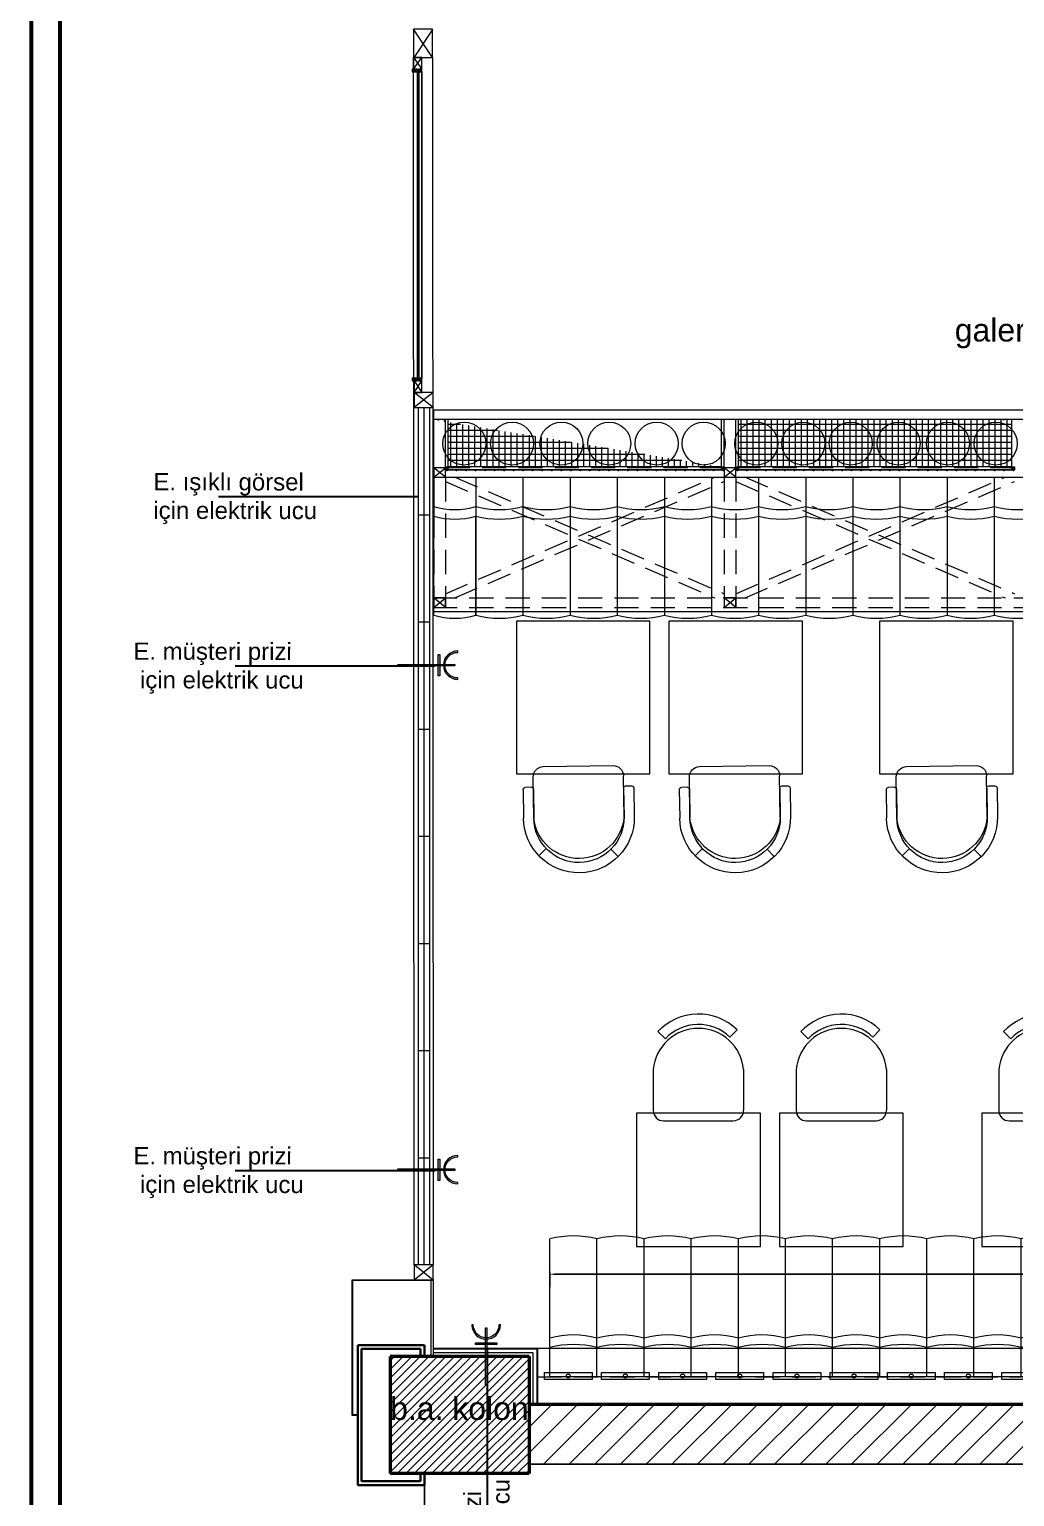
# Model space of a CAD drawing. Header units: millimetres. Extents: x 54215 to 67697, y 23496 to 56611.
# Drawn here: x 60161 to 60678, y 46815 to 47584 of the extents above; entities that cross this region are included whole.
import ezdxf

# ---------------------------------------------------------------- set-up
doc = ezdxf.new("R2010")
doc.units = ezdxf.units.MM
doc.linetypes.add('DASHED', pattern=[19.049999999999997, 12.7, -6.349999999999998])
for name, color, linetype, lineweight in [('- 0.09', 9, 'Continuous', 9), ('- 0.35', 3, 'Continuous', 35), ('- 0.50', 30, 'Continuous', 50), ('1-kutu profil', 5, 'Continuous', 0), ('no3_ahsap gorunus on ince', 32, 'Continuous', 13), ('no3_cam gorunus on', 142, 'Continuous', 15), ('no3_duvar kaplama', 8, 'Continuous', 0), ('no3_elektrik işaretleri', 10, 'Continuous', 0), ('no3_kutu profil gorunus', 8, 'Continuous', 0), ('no3_kutuprofil kesit', 74, 'Continuous', 18), ('no3_tefriş arka ince', 65, 'Continuous', 13), ('no3_tefriş izdüşüm', 87, 'Continuous', 15), ('t_elektrik', 1, 'Continuous', 30), ('t_yazı', 154, 'Continuous', 25)]:
    doc.layers.add(name, color=color, linetype=linetype, lineweight=lineweight)
doc.layers.add('0 rölöve', color=7, linetype='Continuous', true_color=0xf1380e)
for name, color, linetype, lineweight, true_color in [('no3_ahsap kesit on', 7, 'Continuous', 20, 0xfca103), ('no3_alçıpan kesit', 7, 'Continuous', 20, 0xf5003d), ('no3_doğrama kesit', 7, 'Continuous', 18, 0x35355a), ('no3_sandalye masa', 7, 'Continuous', 15, 0x9e0025), ('no3_tefriş ön ince', 7, 'Continuous', 18, 0x8c1aff)]:
    doc.layers.add(name, color=color, linetype=linetype, lineweight=lineweight, true_color=true_color)
doc.styles.get("Standard").update_dxf_attribs({"font": 'arial.ttf'})
doc.dimstyles.new('ISO-25', dxfattribs={"dimtxt": 2.5, "dimasz": 2.5, "dimexe": 1.25, "dimexo": 0.625, "dimtad": 1, "dimtxsty": 'Standard', "dimcen": 2.5, "dimadec": 0, "dimazin": 0, "dimtfac": 1, "dimtmove": 0, "dimatfit": 3, "dimfxl": 1, "dimarcsym": 0})

# ---------------------------------------------------------------- blocks, each defined once
blk = doc.blocks.new('madalyon kolçaklı')
at = {"layer": 'no3_sandalye masa'}
for p, q in [((4863.147661592801, 1691.911436636101, 1.01617783e-08), (4859.286053563566, 1695.664044564981, 1.01617783e-08)), ((4897.035227537055, 1692.796708558625, 1.01617783e-08), (4900.787835465933, 1696.658316587859, 1.01617783e-08)), ((4851.446374099143, 1660.729588599074, 1.01617783e-08), (4851.44682958563, 1675.806511669628, 1.01617783e-08)), ((4856.831444034483, 1675.775450875446, 1.01617783e-08), (4856.830793338531, 1654.236989346991, 1.01617783e-08)), ((4856.830989481537, 1660.729425924977, 1.01617783e-08), (4856.831444967941, 1675.806348995448, 1.01617783e-08)), ((4904.197536841923, 1676.02376821663, 1.01617783e-08), (4904.196886146722, 1654.485306687609, 1.01617783e-08)), ((4904.215604843923, 1660.727994394985, 1.01617783e-08), (4904.216060331581, 1675.804917464075, 1.01617783e-08)), ((4909.600220225566, 1660.727831721454, 1.01617783e-08), (4909.600675713307, 1675.804754790628, 1.01617783e-08)), ((4855.777456315483, 1659.65253467628, 1.01617783e-08), (4852.543982364013, 1659.652632362569, 1.01617783e-08)), ((4905.26907293904, 1659.65103949213, 1.01617783e-08), (4908.502546891057, 1659.650941805067, 1.01617783e-08)), ((4862.215246980232, 1648.883109409857, 1.01617783e-08), (4898.812101479025, 1648.882003787103, 1.01617783e-08))]:
    blk.add_line(p, q, dxfattribs=at)
for centre, radius, start, end in [((4880.523752649781, 1675.805633229782, 1.01617783e-08), 29.07692307676503, 359.9982690281315, 179.9982690281314), ((4880.526554382396, 1673.598433568689, 1.01617783e-08), 23.79490825268655, 5.395363605496814, 174.7506173611135), ((4880.523752649781, 1675.805633229782, 1.01617783e-08), 23.69230769223376, 359.9982690281315, 179.9982690281314), ((4852.544014898835, 1660.729555439013, 1.01617783e-08), 1.076923076919996, 177.7940415077246, 269.9982690586908), ((4855.777488850851, 1660.729457751951, 1.01617783e-08), 1.076923076919795, 269.9982690586908, 357.5063626607205), ((4905.269105475782, 1660.727962566545, 1.01617783e-08), 1.076923076919795, 182.4901753923731, 269.9982690586908), ((4908.502579425835, 1660.727864881472, 1.01617783e-08), 1.076923076919996, 269.9982690586908, 2.202496544016884), ((4862.215409654134, 1654.267724791998, 1.01617783e-08), 5.38461538459849, 179.9982690281314, 269.9982690586908), ((4898.812264152931, 1654.266619169243, 1.01617783e-08), 5.38461538459849, 269.9982690586908, 359.9982690281315)]:
    blk.add_arc(centre, radius, start, end, dxfattribs=at)
blk = doc.blocks.new('asmakatplanblok')
at = {"layer": '- 0.09'}
h = blk.add_hatch(dxfattribs=at)
h.set_pattern_fill('ANSI31', color=256)
h.set_pattern_definition([(45, (61649.38900698367, 25204.2908444879), (-2.245064030267287, 2.245064030267287), [])])
h.paths.add_polyline_path([(62945.00048439354, 26874.28180194117), (62872.00048439355, 26874.28180194117), (62872.00048439355, 26812.78180194116), (62945.00048439354, 26812.78180194116)])
h.paths.add_polyline_path([(63630.50048439355, 26869.78180194116), (63557.00048439355, 26869.78180194116), (63557.00048439355, 26808.28180194116), (63630.50048439355, 26808.28180194116)])
h.paths.add_polyline_path([(64212.00048439354, 26868.78180194117), (64138.50048439352, 26868.78180194117), (64138.50048439352, 26807.28180194117), (64212.00048439354, 26807.28180194117)])
h.paths.add_polyline_path([(64209.00048439355, 26081.28180194117), (64136.00048439354, 26081.28180194117), (64136.00048439354, 26019.78180194116), (64209.00048439355, 26019.78180194116)])
h.paths.add_polyline_path([(63630.50048439355, 26082.28180194116), (63557.50048439355, 26082.28180194116), (63557.50048439355, 26020.78180194117), (63630.50048439355, 26020.78180194117)])
h.paths.add_polyline_path([(62945.00048439354, 26076.28180194117), (62872.00048439355, 26076.28180194117), (62872.00048439355, 26014.78180194117), (62945.00048439354, 26014.78180194117)])
h = blk.add_hatch(dxfattribs=at)
h.set_pattern_fill('ANSI31', color=256, scale=3)
h.set_pattern_definition([(45, (61649.38900698367, 25204.2908444879), (-6.735192090801863, 6.735192090801865), [])])
h.paths.add_polyline_path([(64394.00048439352, 26197.68444731316), (64394.00048439352, 26174.39249642639), (64406.23510970133, 26174.39249642639), (64406.23510970133, 26197.68444731316)])
h.paths.add_polyline_path([(64138.50048439352, 26868.78180194117), (63630.50048439355, 26869.78180194116), (63630.50048439355, 26835.78180194117), (64138.50048439352, 26835.78180194117)])
h.paths.add_polyline_path([(62945.00048439354, 26019.78180194116), (64136.00048439354, 26019.78180194116), (64136.00048439354, 26051.28180194117), (63630.50048439355, 26051.28180194117), (63630.50048439355, 26020.78180194117), (63557.50048439355, 26020.78180194117), (63557.50048439355, 26051.28180194117), (62945.00048439354, 26051.28180194117)])
h.paths.add_polyline_path([(63557.00048439357, 26868.78180194117), (62945.00048439354, 26868.78180194117), (62945.00048439354, 26834.78180194116), (63557.00048439355, 26834.78180194116)])
h.paths.add_polyline_path([(64209.00048439355, 26019.78180194116), (64433.01596414103, 26019.78180194116), (64433.01596414103, 26868.78180194117), (64212.00048439354, 26868.78180194117), (64212.00048439354, 26831.78180194116), (64347.50048439354, 26831.78180194116), (64347.50048439354, 26823.28180194117), (64394.00048439352, 26823.28180194117), (64394.00048439352, 26085.78180194117), (64372.06451589317, 26085.78180194117), (64372.06451589317, 26051.28180194117), (64209.00048439355, 26051.28180194117)])
at = {"layer": 'no3_duvar kaplama'}
h = blk.add_hatch(dxfattribs=at)
h.set_pattern_fill('NET', color=256)
h.set_pattern_definition([(9.199999999999998e-15, (-1.45519e-11, 0), (0, 3.174999999999998), []), (90, (-1.45519e-11, 0), (-3.174999999999998, 2e-16), [])])
edge = h.paths.add_edge_path(flags=17)
edge.add_line((63565.35333459888, 26567.82364310756), (63512.04525068808, 26567.82364310756))
edge.add_line((63512.04525068808, 26567.82364310756), (63512.04525068808, 26543.07889600084))
edge.add_line((63512.04525068808, 26543.07889600084), (63572.23685148214, 26543.07889600084))
edge.add_arc((63502.50048439352, 26537.00937334391), 70.00000000000753, 4.974218061164924, 26.11688853062726)
edge = h.paths.add_edge_path()
edge.add_line((63600.27381252236, 26567.5183986771), (63565.35333459888, 26567.82364310755))
edge.add_arc((63502.50048439352, 26537.00937334391), 70.00000000000765, 4.974218061164777, 26.11688853062708, ccw=False)
edge.add_line((63572.23685148214, 26543.07889600084), (63611.29919174477, 26542.77365157038))
edge.add_line((63611.29919174477, 26542.77365157038), (63600.27381252233, 26567.5183986771))
h.paths.add_polyline_path([(63503.04525068808, 26567.82364310756), (63359.65905911447, 26567.82364310756), (63359.65905911447, 26543.07889600084), (63503.04525068808, 26543.07889600084)], flags=17)
h.paths.add_polyline_path([(63350.65905911443, 26567.82364310756), (63207.27286754082, 26567.82364310756), (63207.27286754082, 26543.07889600084), (63350.65905911443, 26543.07889600084)], flags=17)
h.paths.add_polyline_path([(63198.27286754081, 26567.82364310756), (63054.88667596718, 26567.82364310756), (63054.88667596718, 26543.07889600084), (63198.27286754081, 26543.07889600084)], flags=17)
edge = h.paths.add_edge_path()
edge.add_line((63597.89802330107, 26567.82364310756), (62895.00048439355, 26567.82364310756))
edge.add_line((63045.88667596719, 26543.07889600084), (63045.88667596719, 26567.82364310756))
edge.add_line((63045.88667596719, 26543.07889600084), (62902.50048439357, 26543.07889600084))
edge.add_line((62902.50048439357, 26543.07889600084), (62902.50048439357, 26567.82364310756))
at = {"layer": '- 0.35'}
for p, q in [((62890.00048439354, 26082.28180194116), (62855.00048439352, 26082.28180194116)), ((62855.00048439352, 26082.28180194116), (62855.00048439352, 26008.78180194117)), ((62888.00048439354, 26080.28180194116), (62857.00048439355, 26080.28180194116)), ((62857.00048439355, 26080.28180194116), (62857.00048439355, 26010.78180194117)), ((62888.00048439354, 26080.28180194116), (62888.00048439354, 26076.28180194116)), ((62890.00048439354, 26082.28180194116), (62890.00048439354, 26076.28180194117)), ((62890.00048439354, 26008.78180194117), (62855.00048439352, 26008.78180194117)), ((62888.00048439354, 26010.78180194117), (62857.00048439355, 26010.78180194117))]:
    blk.add_line(p, q, dxfattribs=at)
at = {"layer": '- 0.35', "color": 2}
for p, q in [((62888.00048439354, 26010.78180194117), (62888.00048439354, 26014.78180194117)), ((62890.00048439354, 26008.78180194117), (62890.00048439354, 26014.78180194117))]:
    blk.add_line(p, q, dxfattribs=at)
at = {"layer": '- 0.50'}
for p, q in [((62872.00048439355, 26076.28180194117), (62872.00048439355, 26014.78180194117)), ((62945.00048439354, 26076.28180194117), (62872.00048439355, 26076.28180194117)), ((62945.00048439354, 26076.28180194117), (62945.00048439354, 26014.78180194117)), ((62945.00048439354, 26051.28180194117), (63557.50048439355, 26051.28180194117)), ((62945.00048439354, 26014.78180194117), (62872.00048439355, 26014.78180194117))]:
    blk.add_line(p, q, dxfattribs=at)
blk.add_line((62888.66659516918, 26589.63279673498), (62888.66659516918, 26750.28180194116))
at = {"layer": '0 rölöve'}
blk.add_line((62890.00048439354, 26008.78180194117), (62890.00048439354, 25887.94825072494), dxfattribs=at)
blk.add_lwpolyline([(64212.00048439354, 26868.78180194117), (64433.01596414103, 26868.78180194117), (64433.01596414103, 26019.78180194116), (62945.00048439354, 26019.78180194116)], dxfattribs=at)
at = {"layer": 'no3_ahsap gorunus on ince'}
for p, q in [((62949.40048439356, 26080.68180194117), (63552.66216507872, 26080.68180194117)), ((63522.00048439354, 26051.28180194116), (62945.91333565527, 26051.28180194116))]:
    blk.add_line(p, q, dxfattribs=at)
at = {"layer": 'no3_ahsap kesit on'}
for points in [[(62894.66659516919, 26080.28180194116), (62949.00048439354, 26080.28180194116), (62949.00048439354, 26051.28180194117)], [(62894.66659516919, 26078.28180194116), (62947.00048439354, 26078.28180194116), (62947.00048439354, 26051.28180194117)], [(62953.00048439352, 26067.78180194116), (62977.99984183046, 26067.78180194116), (62977.99984183046, 26064.18180194116), (62953.00048439352, 26064.18180194116), (62953.00048439352, 26067.78180194116)], [(62982.99984183046, 26067.78180194116), (63007.99919926737, 26067.78180194116), (63007.99919926737, 26064.18180194116), (62982.99984183046, 26064.18180194116), (62982.99984183046, 26067.78180194116)], [(63012.99919926737, 26067.78180194116), (63037.99855670429, 26067.78180194116), (63037.99855670429, 26064.18180194116), (63012.99919926737, 26064.18180194116), (63012.99919926737, 26067.78180194116)], [(63042.99855670429, 26067.78180194116), (63067.9979141412, 26067.78180194116), (63067.9979141412, 26064.18180194116), (63042.99855670429, 26064.18180194116), (63042.99855670429, 26067.78180194116)], [(63072.9979141412, 26067.78180194116), (63097.99727157813, 26067.78180194116), (63097.99727157813, 26064.18180194116), (63072.9979141412, 26064.18180194116), (63072.9979141412, 26067.78180194116)], [(63102.99727157812, 26067.78180194116), (63127.99662901503, 26067.78180194116), (63127.99662901503, 26064.18180194116), (63102.99727157812, 26064.18180194116), (63102.99727157812, 26067.78180194116)], [(63132.99662901503, 26067.78180194116), (63157.99598645193, 26067.78180194116), (63157.99598645193, 26064.18180194116), (63132.99662901503, 26064.18180194116), (63132.99662901503, 26067.78180194116)], [(63162.99598645196, 26067.78180194116), (63187.99534388888, 26067.78180194116), (63187.99534388888, 26064.18180194116), (63162.99598645196, 26064.18180194116), (63162.99598645196, 26067.78180194116)], [(63192.99534388887, 26067.78180194116), (63217.99470132577, 26067.78180194116), (63217.99470132577, 26064.18180194116), (63192.99534388887, 26064.18180194116), (63192.99534388887, 26067.78180194116)]]:
    blk.add_lwpolyline(points, dxfattribs=at)
at = {"layer": 'no3_alçıpan kesit'}
for p, q in [((62893.46659516918, 26116.28180194117), (62893.46659516918, 26076.28180194117)), ((62894.66659516919, 26116.28180194117), (62894.66659516919, 26076.28180194117))]:
    blk.add_line(p, q, dxfattribs=at)
at = {"layer": 'no3_cam gorunus on'}
for p, q in [((62886.16659516919, 26751.78180194116), (62886.16659516919, 26588.13279673498)), ((62886.66659516919, 26751.78180194116), (62886.66659516919, 26588.13279673498)), ((62887.16659516919, 26751.78180194116), (62887.16659516919, 26588.13279673498))]:
    blk.add_line(p, q, dxfattribs=at)
at = {"layer": 'no3_doğrama kesit'}
for p, q in [((62886.66659516919, 26574.13279673498), (62886.66659516919, 26124.28180194116)), ((62889.66659516919, 26574.13279673498), (62889.66659516919, 26124.28180194116)), ((62892.66659516919, 26574.13279673498), (62892.66659516919, 26124.28180194116)), ((62886.66659516919, 26517.90142238575), (62892.66659516919, 26517.90142238575)), ((62886.66659516919, 26461.67004803653), (62892.66659516919, 26461.67004803653)), ((62886.66659516919, 26405.4386736873), (62892.66659516919, 26405.4386736873)), ((62886.66659516919, 26349.20729933806), (62892.66659516919, 26349.20729933806)), ((62886.66659516919, 26292.97592498884), (62892.66659516919, 26292.97592498884)), ((62886.66659516919, 26236.74455063962), (62892.66659516919, 26236.74455063962)), ((62886.66659516919, 26180.51317629039), (62892.66659516919, 26180.51317629039))]:
    blk.add_line(p, q, dxfattribs=at)
for p in [(62889.66659516919, 26517.90142238575), (62889.66659516919, 26461.67004803653), (62889.66659516919, 26405.4386736873), (62889.66659516919, 26349.20729933806), (62889.66659516919, 26292.97592498884), (62889.66659516919, 26236.74455063962), (62889.66659516919, 26180.51317629039)]:
    blk.add_point(p, dxfattribs=at)
at = {"layer": 'no3_duvar kaplama'}
blk.add_lwpolyline([(62894.66659516919, 26080.68180194117), (62949.40048439356, 26080.68180194117), (62949.40048439356, 26051.28180194117)], dxfattribs=at)
at = {"layer": 'no3_kutu profil gorunus'}
for p, q in [((62884.66659516918, 26124.28180194116), (62884.33270594483, 26757.78180194116)), ((62894.33270594483, 26757.78180194116), (62894.66659516919, 26124.28180194116)), ((63598.03798161932, 26572.82364310755), (62895.00048439355, 26572.82364310755)), ((62895.00048439352, 26537.60510101832), (62895.00048439355, 26572.82364310755)), ((63602.98070104159, 26567.82364310756), (62895.00048439355, 26567.82364310756)), ((62901.00048439357, 26537.60510101832), (62901.00048439357, 26567.82364310756)), ((62902.50048439357, 26543.07889600084), (62902.50048439357, 26567.82364310756)), ((63045.88667596719, 26543.07889600084), (63045.88667596719, 26567.82364310756)), ((63047.38667596718, 26542.60510101832), (63047.38667596718, 26567.82364310756)), ((63053.38667596719, 26542.60510101832), (63053.38667596719, 26567.82364310756)), ((63054.88667596718, 26543.07889600084), (63054.88667596718, 26567.82364310756)), ((63198.27286754081, 26543.07889600084), (63198.27286754081, 26567.82364310755)), ((63047.38667596718, 26541.27889600083), (62901.00048439357, 26541.27889600084)), ((63045.88667596719, 26543.07889600084), (62902.50048439357, 26543.07889600084)), ((63045.88667596719, 26541.57889600084), (62902.50048439357, 26541.57889600084)), ((63199.7728675408, 26541.27889600083), (63053.38667596719, 26541.27889600084)), ((63198.27286754081, 26543.07889600084), (63054.88667596718, 26543.07889600084)), ((63198.27286754081, 26541.57889600084), (63054.88667596718, 26541.57889600084)), ((62895.00048439357, 26537.60510101832), (63618.80534500683, 26537.60510101832))]:
    blk.add_line(p, q, dxfattribs=at)
at = {"layer": 'no3_kutu profil gorunus', "linetype": 'DASHED'}
for p, q in [((63618.80534500683, 26542.57889600085), (62895.00048439352, 26542.57889600085)), ((62895.00048439355, 26537.60510101834), (62895.00048439355, 26469.30510101834)), ((62901.00048439357, 26537.60510101832), (62901.00048439357, 26469.30510101832)), ((62901.00048439357, 26476.48407801114), (63042.34762156737, 26537.60510101832)), ((62901.00048439357, 26535.42612402548), (63042.34762156742, 26474.30510101831)), ((62906.03953879338, 26537.60510101832), (63047.38667596718, 26476.48407801116)), ((62906.03953879336, 26474.30510101831), (63047.38667596718, 26535.42612402548)), ((63047.38667596718, 26537.60510101832), (63047.38667596718, 26469.30510101833)), ((63053.38667596719, 26537.60510101832), (63053.38667596719, 26469.30510101832)), ((63053.38667596719, 26476.48407801114), (63194.733813141, 26537.60510101832)), ((63053.38667596719, 26535.42612402548), (63194.73381314104, 26474.30510101831)), ((63058.425730367, 26537.60510101832), (63199.7728675408, 26476.48407801116)), ((63058.42573036697, 26474.30510101831), (63199.7728675408, 26535.42612402548)), ((62894.48474897863, 26474.30510101831), (63510.54525068795, 26474.30510101831)), ((62895.00048439357, 26469.30510101832), (62901.00048439357, 26474.30510101832)), ((62901.00048439357, 26469.30510101832), (62895.00048439357, 26474.30510101832)), ((63047.38667596718, 26469.30510101832), (63053.38667596719, 26474.30510101832)), ((63053.38667596719, 26469.30510101832), (63047.38667596718, 26474.30510101832)), ((62894.48474897863, 26469.30510101832), (63510.54525068795, 26469.30510101832))]:
    blk.add_line(p, q, dxfattribs=at)
for points in [[(62895.00048439357, 26469.30510101832), (62901.00048439357, 26469.30510101832), (62901.00048439357, 26474.30510101832), (62895.00048439357, 26474.30510101832)], [(63047.38667596718, 26469.30510101832), (63053.38667596719, 26469.30510101832), (63053.38667596719, 26474.30510101832), (63047.38667596718, 26474.30510101832)]]:
    blk.add_lwpolyline(points, close=True, dxfattribs=at)
at = {"layer": 'no3_kutuprofil kesit'}
for p, q in [((62894.33270594483, 26757.78180194116), (62884.33270594483, 26772.78180194116)), ((62894.33270594483, 26772.48180194116), (62884.33270594483, 26757.48180194116)), ((62884.33270594483, 26757.78180194116), (62888.66659516918, 26751.78180194116)), ((62884.33945118168, 26751.78180194116), (62888.66659516918, 26757.77505670431)), ((62883.66659516919, 26750.28180194116), (62886.16659516919, 26751.78180194116)), ((62886.16659516919, 26750.28180194116), (62883.66659516919, 26751.78180194116)), ((62887.16659516919, 26750.28180194116), (62888.66659516918, 26751.78180194116)), ((62888.66659516918, 26750.28180194116), (62887.16659516919, 26751.78180194116)), ((62883.66659516919, 26588.13279673498), (62886.16659516919, 26589.63279673498)), ((62886.16659516919, 26588.13279673498), (62883.66659516919, 26589.63279673498)), ((62884.66659516918, 26588.13279673498), (62888.66659516918, 26582.13279673498)), ((62884.67334040603, 26582.13279673498), (62888.66659516918, 26588.12605149813)), ((62887.16659516919, 26588.13279673498), (62888.66659516918, 26589.63279673498)), ((62888.66659516918, 26588.13279673498), (62887.16659516919, 26589.63279673498)), ((62894.66659516919, 26582.13279673498), (62884.66659516918, 26574.13279673498)), ((62894.66659516919, 26574.13279673498), (62884.66659516918, 26582.13279673498)), ((62895.00048439357, 26537.60510101832), (62901.00048439357, 26542.60510101832)), ((62901.00048439357, 26537.60510101832), (62895.00048439357, 26542.60510101832)), ((62902.50048439357, 26543.07889600084), (62901.00048439357, 26541.57889600084)), ((62902.50048439357, 26541.57889600084), (62901.00048439357, 26543.07889600084)), ((63047.38667596718, 26543.07889600084), (63045.88667596719, 26541.57889600084)), ((63047.38667596718, 26541.57889600084), (63045.88667596719, 26543.07889600084)), ((63047.38667596718, 26537.60510101832), (63053.38667596719, 26542.60510101832)), ((63053.38667596719, 26537.60510101832), (63047.38667596718, 26542.60510101832)), ((63054.88667596718, 26543.07889600084), (63053.38667596719, 26541.57889600084)), ((63054.88667596718, 26541.57889600084), (63053.38667596719, 26543.07889600084)), ((63199.7728675408, 26543.07889600084), (63198.27286754081, 26541.57889600084)), ((63199.7728675408, 26541.57889600084), (63198.27286754081, 26543.07889600084)), ((62894.66659516919, 26124.28180194116), (62884.66659516918, 26116.28180194117)), ((62894.66659516919, 26116.28180194117), (62884.66659516918, 26124.28180194116))]:
    blk.add_line(p, q, dxfattribs=at)
for points in [[(62884.33270594483, 26757.78180194116), (62894.33270594483, 26757.78180194116), (62894.33270594483, 26772.78180194116), (62884.33270594483, 26772.78180194116)], [(62884.33270594483, 26751.78180194116), (62888.66659516918, 26751.78180194116), (62888.66659516918, 26757.78180194116), (62884.33270594483, 26757.78180194116)], [(62883.66659516919, 26750.28180194116), (62886.16659516919, 26750.28180194116), (62886.16659516919, 26751.78180194116), (62883.66659516919, 26751.78180194116)], [(62887.16659516919, 26750.28180194116), (62888.66659516918, 26750.28180194116), (62888.66659516918, 26751.78180194116), (62887.16659516919, 26751.78180194116)], [(62883.66659516919, 26588.13279673498), (62886.16659516919, 26588.13279673498), (62886.16659516919, 26589.63279673498), (62883.66659516919, 26589.63279673498)], [(62884.66659516918, 26582.13279673498), (62888.66659516918, 26582.13279673498), (62888.66659516918, 26588.13279673498), (62884.66659516918, 26588.13279673498)], [(62887.16659516919, 26588.13279673498), (62888.66659516918, 26588.13279673498), (62888.66659516918, 26589.63279673498), (62887.16659516919, 26589.63279673498)], [(62884.66659516918, 26574.13279673498), (62894.66659516919, 26574.13279673498), (62894.66659516919, 26582.13279673498), (62884.66659516918, 26582.13279673498)], [(62895.00048439357, 26537.60510101832), (62901.00048439357, 26537.60510101832), (62901.00048439357, 26542.60510101832), (62895.00048439357, 26542.60510101832)], [(62902.50048439357, 26543.07889600084), (62902.50048439357, 26541.57889600084), (62901.00048439357, 26541.57889600084), (62901.00048439357, 26543.07889600084)], [(63047.38667596718, 26543.07889600084), (63047.38667596718, 26541.57889600084), (63045.88667596719, 26541.57889600084), (63045.88667596719, 26543.07889600084)], [(63047.38667596718, 26537.60510101832), (63053.38667596719, 26537.60510101832), (63053.38667596719, 26542.60510101832), (63047.38667596718, 26542.60510101832)], [(63054.88667596718, 26543.07889600084), (63054.88667596718, 26541.57889600084), (63053.38667596719, 26541.57889600084), (63053.38667596719, 26543.07889600084)], [(63199.7728675408, 26543.07889600084), (63199.7728675408, 26541.57889600084), (63198.27286754081, 26541.57889600084), (63198.27286754081, 26543.07889600084)], [(62884.66659516918, 26116.28180194117), (62894.66659516919, 26116.28180194117), (62894.66659516919, 26124.28180194116), (62884.66659516918, 26124.28180194116)]]:
    blk.add_lwpolyline(points, close=True, dxfattribs=at)
for points in [[(62895.00048439355, 26116.28180194117), (62852.00048439355, 26116.28180194117), (62852.00048439355, 26045.53180194117), (62855.00048439352, 26045.53180194116)], [(62895.00048439355, 26116.08180194116), (62852.20048439353, 26116.08180194116), (62852.20048439353, 26045.73180194117), (62855.00048439352, 26045.73180194115)]]:
    blk.add_lwpolyline(points, dxfattribs=at)
for centre, radius in [((62901.83056086099, 26541.12889600083), 0.15), ((62906.83056086097, 26541.12889600083), 0.15), ((62911.83056086099, 26541.12889600083), 0.15), ((62916.83056086099, 26541.12889600083), 0.15), ((62921.83056086097, 26541.12889600083), 0.15), ((62926.83056086097, 26541.12889600083), 0.15), ((62931.83056086099, 26541.12889600083), 0.15), ((62936.83056086099, 26541.12889600083), 0.15), ((62941.83056086097, 26541.12889600083), 0.15), ((62946.83056086099, 26541.12889600083), 0.15), ((62951.83056086099, 26541.12889600083), 0.15), ((62956.83056086097, 26541.12889600083), 0.15), ((62961.83056086099, 26541.12889600083), 0.15), ((62966.83056086099, 26541.12889600083), 0.15), ((62971.83056086097, 26541.12889600083), 0.15), ((62976.83056086099, 26541.12889600083), 0.15), ((62981.83056086099, 26541.12889600083), 0.15), ((62986.83056086097, 26541.12889600083), 0.15), ((62991.83056086099, 26541.12889600083), 0.15), ((62996.83056086099, 26541.12889600083), 0.15), ((63001.83056086097, 26541.12889600083), 0.15), ((63006.83056086097, 26541.12889600083), 0.15), ((63011.83056086099, 26541.12889600083), 0.15), ((63016.83056086099, 26541.12889600083), 0.15), ((63021.83056086097, 26541.12889600083), 0.15), ((63026.83056086099, 26541.12889600083), 0.15), ((63031.83056086099, 26541.12889600083), 0.15), ((63036.83056086097, 26541.12889600083), 0.15), ((63041.83056086099, 26541.12889600083), 0.15), ((63046.83056086099, 26541.12889600083), 0.15), ((63054.21675243461, 26541.12889600083), 0.15), ((63059.21675243459, 26541.12889600083), 0.15), ((63064.21675243461, 26541.12889600083), 0.15), ((63069.21675243461, 26541.12889600083), 0.15), ((63074.21675243459, 26541.12889600083), 0.15), ((63079.21675243461, 26541.12889600083), 0.15), ((63084.21675243461, 26541.12889600083), 0.15), ((63089.2167524346, 26541.12889600083), 0.15), ((63094.2167524346, 26541.12889600083), 0.15), ((63099.21675243461, 26541.12889600083), 0.15), ((63104.2167524346, 26541.12889600083), 0.15), ((63109.2167524346, 26541.12889600083), 0.15), ((63114.21675243461, 26541.12889600083), 0.15), ((63119.21675243461, 26541.12889600083), 0.15), ((63124.2167524346, 26541.12889600083), 0.15), ((63129.21675243461, 26541.12889600083), 0.15), ((63134.21675243461, 26541.12889600083), 0.15), ((63139.21675243459, 26541.12889600083), 0.15), ((63144.21675243461, 26541.12889600083), 0.15), ((63149.21675243461, 26541.12889600083), 0.15), ((63154.21675243459, 26541.12889600083), 0.15), ((63159.21675243461, 26541.12889600083), 0.15), ((63164.21675243461, 26541.12889600083), 0.15), ((63169.2167524346, 26541.12889600083), 0.15), ((63174.2167524346, 26541.12889600083), 0.15), ((63179.21675243461, 26541.12889600083), 0.15), ((63184.2167524346, 26541.12889600083), 0.15), ((63189.2167524346, 26541.12889600083), 0.15), ((63194.21675243461, 26541.12889600083), 0.15), ((63199.21675243461, 26541.12889600083), 0.15), ((62965.500163112, 26065.98180194116), 1.05), ((62995.49952054892, 26065.98180194116), 1.05), ((63025.49887798582, 26065.98180194116), 1.05), ((63055.49823542275, 26065.98180194116), 1.05), ((63085.49759285966, 26065.98180194116), 1.05), ((63115.49695029657, 26065.98180194116), 1.05), ((63145.49630773348, 26065.98180194116), 1.05), ((63175.4956651704, 26065.98180194116), 1.05)]:
    blk.add_circle(centre, radius, dxfattribs=at)
at = {"layer": 'no3_tefriş arka ince', "linetype": 'DASHED'}
blk.add_lwpolyline([(62949.40048439356, 26065.53180194116), (63553.10048439354, 26065.53180194116)], dxfattribs=at)
at = {"layer": 'no3_tefriş izdüşüm'}
blk.add_lwpolyline([(63564.27894445402, 26569.92474775398), (63564.27894445402, 26569.92474775398, -0.5660524860642414), (63502.50048439352, 26467.00937334388), (62894.48595895295, 26467.00937334388)], format="xyb", dxfattribs=at)
at = {"layer": '0 rölöve'}
blk.add_text('b.a. kolon', height=12, dxfattribs=at).set_placement((62872.05572357324, 26042.97190929008))
blk = doc.blocks.new('sedirrwe')
at = {"layer": 'no3_tefriş ön ince'}
for p, q in [((-1399.09784092661, 4164.687317368189), (-1378.701716790576, 4164.687317368174)), ((-1399.09784092661, 3571.157266830618), (-1399.09784092661, 4164.687317368189)), ((-1378.701716790565, 4164.687317368211), (-1326.705592654543, 4164.687317368174)), ((-1399.09784092661, 4139.956898595786), (-1378.701716790576, 4139.956898595774)), ((-1378.701716790565, 4139.95689859581), (-1326.705592654543, 4139.956898595774)), ((-1399.09784092661, 4115.226479823386), (-1378.701716790576, 4115.226479823371)), ((-1378.701716790565, 4115.226479823416), (-1326.705592654543, 4115.226479823371)), ((-1399.09784092661, 4090.496061050994), (-1378.701716790576, 4090.496061050981)), ((-1378.701716790565, 4090.496061051017), (-1326.705592654543, 4090.496061050981)), ((-1399.09784092661, 4065.765642278593), (-1378.701716790576, 4065.76564227858)), ((-1378.701716790565, 4065.765642278615), (-1326.705592654543, 4065.76564227858)), ((-1399.09784092661, 4041.035223506193), (-1378.701716790576, 4041.035223506179)), ((-1378.701716790565, 4041.035223506216), (-1326.705592654543, 4041.035223506179)), ((-1399.09784092661, 4016.304804733795), (-1378.701716790576, 4016.304804733779)), ((-1378.701716790565, 4016.304804733816), (-1326.705592654543, 4016.304804733779)), ((-1399.09784092661, 3991.574385961394), (-1378.701716790576, 3991.574385961379)), ((-1378.701716790565, 3991.574385961423), (-1326.705592654543, 3991.574385961379)), ((-1399.09784092661, 3966.843967189002), (-1378.701716790576, 3966.843967188987)), ((-1378.701716790565, 3966.843967189023), (-1326.705592654543, 3966.843967188987)), ((-1399.09784092661, 3942.113548416602), (-1378.701716790576, 3942.113548416586)), ((-1378.701716790565, 3942.113548416623), (-1326.705592654543, 3942.113548416586)), ((-1399.09784092661, 3917.3831296442), (-1378.701716790576, 3917.383129644186)), ((-1378.701716790565, 3917.383129644223), (-1326.705592654543, 3917.383129644186)), ((-1399.09784092661, 3892.6527108718), (-1378.701716790576, 3892.652710871786)), ((-1378.701716790565, 3892.652710871822), (-1326.705592654543, 3892.652710871786)), ((-1399.09784092661, 3867.9222920994), (-1378.701716790576, 3867.922292099385)), ((-1378.701716790565, 3867.922292099429), (-1326.705592654543, 3867.922292099385)), ((-1399.09784092661, 3843.191873327007), (-1378.701716790576, 3843.191873326992)), ((-1378.701716790565, 3843.191873327029), (-1326.705592654543, 3843.191873326992)), ((-1399.09784092661, 3818.461454554607), (-1378.701716790576, 3818.461454554593)), ((-1378.701716790565, 3818.461454554628), (-1326.705592654543, 3818.461454554593)), ((-1399.09784092661, 3793.731035782207), (-1378.701716790576, 3793.731035782192)), ((-1378.701716790565, 3793.731035782228), (-1326.705592654543, 3793.731035782192)), ((-1399.09784092661, 3769.000617009806), (-1378.701716790576, 3769.000617009792)), ((-1378.701716790565, 3769.000617009828), (-1326.705592654543, 3769.000617009792)), ((-1399.09784092661, 3744.270198237405), (-1378.701716790576, 3744.270198237391)), ((-1378.701716790565, 3744.270198237436), (-1326.705592654543, 3744.270198237391)), ((-1399.09784092661, 3719.539779465014), (-1378.701716790576, 3719.539779464998)), ((-1378.701716790565, 3719.539779465035), (-1326.705592654543, 3719.539779464998)), ((-1399.09784092661, 3694.809360692612), (-1378.701716790576, 3694.809360692598)), ((-1378.701716790565, 3694.809360692634), (-1326.705592654543, 3694.809360692598)), ((-1399.09784092661, 3670.078941920212), (-1378.701716790576, 3670.078941920198)), ((-1378.701716790565, 3670.078941920234), (-1326.705592654543, 3670.078941920198)), ((-1399.09784092661, 3645.348523147812), (-1378.701716790576, 3645.348523147797)), ((-1378.701716790565, 3645.348523147833), (-1326.705592654543, 3645.348523147797)), ((-1399.09784092661, 3620.618104375419), (-1378.701716790576, 3620.618104375406)), ((-1378.701716790565, 3620.618104375441), (-1326.705592654543, 3620.618104375406)), ((-1399.09784092661, 3595.887685603019), (-1378.701716790576, 3595.887685603005)), ((-1378.701716790565, 3595.88768560304), (-1326.705592654543, 3595.887685603005)), ((-1399.09784092661, 3571.157266830618), (-1378.701716790576, 3571.157266830603)), ((-1326.705592654543, 3571.157266830603), (-1378.701716790576, 3571.157266830603))]:
    blk.add_line(p, q, dxfattribs=at)
for centre in [(-1430.565064744994, 4152.32210798197), (-1425.565064744995, 4152.32210798197), (-1373.568940608962, 4152.32210798197), (-1430.565064744994, 4127.591689209577), (-1425.565064744995, 4127.591689209577), (-1373.568940608962, 4127.591689209577), (-1430.565064744994, 4102.861270437177), (-1425.565064744995, 4102.861270437177), (-1373.568940608962, 4102.861270437177), (-1430.565064744994, 4078.130851664776), (-1425.565064744995, 4078.130851664776), (-1373.568940608962, 4078.130851664776), (-1430.565064744994, 4053.400432892376), (-1425.565064744995, 4053.400432892376), (-1373.568940608962, 4053.400432892376), (-1430.565064744994, 4028.670014119984), (-1425.565064744995, 4028.670014119984), (-1373.568940608962, 4028.670014119984), (-1430.565064744994, 4003.939595347581), (-1425.565064744995, 4003.939595347581), (-1373.568940608962, 4003.939595347581), (-1430.565064744994, 3979.209176575183), (-1425.565064744995, 3979.209176575183), (-1373.568940608962, 3979.209176575183), (-1430.565064744994, 3954.478757802783), (-1425.565064744995, 3954.478757802783), (-1373.568940608962, 3954.478757802783), (-1430.565064744994, 3929.748339030382), (-1425.565064744995, 3929.748339030382), (-1373.568940608962, 3929.748339030382), (-1430.565064744994, 3905.017920257989), (-1425.565064744995, 3905.017920257989), (-1373.568940608962, 3905.017920257989), (-1430.565064744994, 3880.287501485589), (-1425.565064744995, 3880.287501485589), (-1373.568940608962, 3880.287501485589), (-1430.565064744994, 3855.55708271319), (-1425.565064744995, 3855.55708271319), (-1373.568940608962, 3855.55708271319), (-1430.565064744994, 3830.826663940788), (-1425.565064744995, 3830.826663940788), (-1373.568940608962, 3830.826663940788), (-1430.565064744994, 3806.09624516839), (-1425.565064744995, 3806.09624516839), (-1373.568940608962, 3806.09624516839), (-1430.565064744994, 3781.365826395995), (-1425.565064744995, 3781.365826395995), (-1373.568940608962, 3781.365826395995), (-1430.565064744994, 3756.635407623595), (-1425.565064744995, 3756.635407623595), (-1373.568940608962, 3756.635407623595), (-1430.565064744994, 3731.904988851195), (-1425.565064744995, 3731.904988851195), (-1373.568940608962, 3731.904988851195), (-1430.565064744994, 3707.174570078795), (-1425.565064744995, 3707.174570078795), (-1373.568940608962, 3707.174570078795), (-1430.565064744994, 3682.444151306394), (-1425.565064744995, 3682.444151306394), (-1373.568940608962, 3682.444151306394), (-1430.565064744994, 3657.713732534001), (-1425.565064744995, 3657.713732534001), (-1373.568940608962, 3657.713732534001), (-1430.565064744994, 3632.983313761601), (-1425.565064744995, 3632.983313761601), (-1373.568940608962, 3632.983313761601), (-1430.565064744994, 3608.2528949892), (-1425.565064744995, 3608.2528949892), (-1373.568940608962, 3608.2528949892), (-1430.565064744994, 3583.5224762168), (-1425.565064744995, 3583.5224762168), (-1373.568940608962, 3583.5224762168)]:
    blk.add_arc(centre, 48.46722381838677, 345.2189969954507, 14.78100300454933, dxfattribs=at)
blk = doc.blocks.new('madalyon kolsuz')
at = {"layer": 'no3_sandalye masa'}
for p, q in [((4783.745104873839, 1623.266584053339, 1.01617783e-08), (4779.936782262139, 1627.074906665039, 1.01617783e-08)), ((4817.63282282773, 1623.657222634903, 1.01617783e-08), (4821.440320880213, 1627.464720687387, 1.01617783e-08)), ((4777.189518002325, 1607.213180679282, 1.01617783e-08), (4776.88056853273, 1585.676935053329, 1.01617783e-08)), ((4824.554312595949, 1606.783480261523, 1.01617783e-08), (4824.245363127094, 1585.247234634995, 1.01617783e-08)), ((4782.187835777103, 1580.246531219572, 1.01617783e-08), (4818.78092514805, 1579.72158291909, 1.01617783e-08))]:
    blk.add_line(p, q, dxfattribs=at)
for centre, radius, start, end in [((4800.879831396594, 1606.904231203767, 1.01617783e-08), 29.07692307676503, 45.0000000000046, 136.07624758268), ((4800.85103926271, 1604.697217563877, 1.01617783e-08), 23.79490825268655, 4.575210986628983, 173.9304647422456), ((4800.879831396594, 1606.904231203767, 1.01617783e-08), 23.69230769223376, 45.0000000000046, 136.3208886336604), ((4782.265073144416, 1585.630592626089, 1.01617783e-08), 5.38461538459849, 179.1781164092639, 269.1781164398234), ((4818.858162515367, 1585.105644325607, 1.01617783e-08), 5.38461538459849, 269.1781164398234, 359.1781164092639)]:
    blk.add_arc(centre, radius, start, end, dxfattribs=at)
blk = doc.blocks.new('dwfrtklş')
at = {"layer": 'no3_tefriş ön ince'}
for p, q in [((62895.00048439357, 26537.60510101832), (62895.00048439355, 26517.20897688228)), ((62917.01520015041, 26537.60510101832), (63510.54525068798, 26537.60510101832)), ((62917.01520015041, 26537.60510101832), (62917.01520015037, 26517.20897688228)), ((62917.01520015041, 26537.60510101832), (62917.01520015037, 26517.20897688228)), ((62941.74561892281, 26537.60510101832), (62941.7456189228, 26517.20897688228)), ((62966.47603769523, 26537.60510101832), (62966.47603769517, 26517.20897688228)), ((62991.2064564676, 26537.60510101832), (62991.20645646759, 26517.20897688228)), ((63015.93687523999, 26537.60510101832), (63015.93687523999, 26517.20897688228)), ((63040.6672940124, 26537.60510101832), (63040.66729401238, 26517.20897688228)), ((63065.3977127848, 26537.60510101832), (63065.39771278478, 26517.20897688228)), ((63090.12813155719, 26537.60510101832), (63090.12813155718, 26517.20897688228)), ((63114.8585503296, 26537.60510101832), (63114.85855032957, 26517.20897688228)), ((63139.58896910199, 26537.60510101832), (63139.58896910197, 26517.20897688228)), ((63164.31938787441, 26537.60510101832), (63164.31938787438, 26517.20897688228)), ((63189.04980664678, 26537.60510101832), (63189.04980664678, 26517.20897688228)), ((63213.78022541919, 26537.60510101832), (63213.78022541918, 26517.20897688228)), ((63238.51064419159, 26537.60510101832), (63238.51064419157, 26517.20897688228)), ((63263.24106296398, 26537.60510101832), (63263.24106296398, 26517.20897688228)), ((63287.97148173638, 26537.60510101832), (63287.97148173638, 26517.20897688228)), ((63312.70190050878, 26537.60510101832), (63312.70190050878, 26517.20897688228)), ((63337.43231928117, 26537.60510101832), (63337.43231928117, 26517.20897688228)), ((63362.16273805359, 26537.60510101832), (63362.16273805357, 26517.20897688228)), ((63386.89315682598, 26537.60510101832), (63386.89315682598, 26517.20897688228)), ((63411.62357559839, 26537.60510101832), (63411.62357559838, 26517.20897688228)), ((63436.35399437077, 26537.60510101832), (63436.35399437077, 26517.20897688228)), ((63461.08441314317, 26537.60510101832), (63461.08441314317, 26517.20897688228)), ((63485.81483191557, 26537.60510101832), (63485.81483191557, 26517.20897688228)), ((63510.54525068798, 26537.60510101832), (63510.54525068795, 26517.20897688228)), ((62895.00048439355, 26465.21285274625), (62895.00048439355, 26517.20897688228)), ((62917.01520015037, 26465.21285274625), (62917.01520015037, 26517.20897688228)), ((62917.01520015043, 26517.20897688227), (62917.01520015037, 26465.21285274625)), ((62941.74561892283, 26517.20897688227), (62941.7456189228, 26465.21285274625)), ((62966.47603769523, 26517.20897688227), (62966.47603769517, 26465.21285274625)), ((62991.20645646763, 26517.20897688227), (62991.20645646759, 26465.21285274625)), ((63015.93687524003, 26517.20897688227), (63015.93687523999, 26465.21285274625)), ((63040.66729401242, 26517.20897688227), (63040.66729401238, 26465.21285274625)), ((63065.39771278483, 26517.20897688227), (63065.39771278478, 26465.21285274625)), ((63090.12813155723, 26517.20897688227), (63090.12813155718, 26465.21285274625)), ((63114.85855032963, 26517.20897688227), (63114.85855032957, 26465.21285274625)), ((63139.58896910202, 26517.20897688227), (63139.58896910197, 26465.21285274625)), ((63164.31938787442, 26517.20897688227), (63164.31938787438, 26465.21285274625)), ((63189.04980664683, 26517.20897688227), (63189.04980664678, 26465.21285274625)), ((63213.78022541923, 26517.20897688227), (63213.78022541918, 26465.21285274625)), ((63238.51064419161, 26517.20897688227), (63238.51064419157, 26465.21285274625)), ((63263.24106296401, 26517.20897688227), (63263.24106296398, 26465.21285274625)), ((63287.97148173643, 26517.20897688227), (63287.97148173638, 26465.21285274625)), ((63312.7019005088, 26517.20897688227), (63312.70190050878, 26465.21285274625)), ((63337.43231928122, 26517.20897688227), (63337.43231928117, 26465.21285274625)), ((63362.1627380536, 26517.20897688227), (63362.16273805357, 26465.21285274625)), ((63386.89315682602, 26517.20897688227), (63386.89315682598, 26465.21285274625)), ((63411.62357559841, 26517.20897688227), (63411.62357559838, 26465.21285274625)), ((63436.35399437081, 26517.20897688227), (63436.35399437077, 26465.21285274625)), ((63461.08441314321, 26517.20897688227), (63461.08441314317, 26465.21285274625)), ((63485.81483191559, 26517.20897688227), (63485.81483191557, 26465.21285274625)), ((63510.54525068799, 26517.20897688227), (63510.54525068795, 26465.21285274625))]:
    blk.add_line(p, q, dxfattribs=at)
for centre, radius, start, end in [((62906.00784227197, 26559.17864278368), 38.57354176536727, 253.41961268965, 286.5803873103604), ((62906.00784227197, 26554.17864278368), 38.57354176536727, 253.41961268965, 286.5803873103604), ((62929.38040953659, 26569.0723248367), 48.46722381838677, 255.2189969954507, 284.7810030045493), ((62929.38040953659, 26564.0723248367), 48.46722381838677, 255.2189969954507, 284.7810030045493), ((62954.11082830899, 26569.0723248367), 48.46722381838677, 255.2189969954507, 284.7810030045493), ((62954.11082830899, 26564.0723248367), 48.46722381838677, 255.2189969954507, 284.7810030045493), ((62978.84124708138, 26569.0723248367), 48.46722381838677, 255.2189969954507, 284.7810030045493), ((62978.84124708138, 26564.0723248367), 48.46722381838677, 255.2189969954507, 284.7810030045493), ((63003.57166585379, 26569.0723248367), 48.46722381838677, 255.2189969954507, 284.7810030045493), ((63003.57166585379, 26564.0723248367), 48.46722381838677, 255.2189969954507, 284.7810030045493), ((63028.30208462617, 26569.0723248367), 48.46722381838677, 255.2189969954507, 284.7810030045493), ((63028.30208462617, 26564.0723248367), 48.46722381838677, 255.2189969954507, 284.7810030045493), ((63053.03250339857, 26569.0723248367), 48.46722381838677, 255.2189969954507, 284.7810030045493), ((63053.03250339857, 26564.0723248367), 48.46722381838677, 255.2189969954507, 284.7810030045493), ((63077.76292217099, 26569.0723248367), 48.46722381838677, 255.2189969954507, 284.7810030045493), ((63077.76292217099, 26564.0723248367), 48.46722381838677, 255.2189969954507, 284.7810030045493), ((63102.49334094338, 26569.0723248367), 48.46722381838677, 255.2189969954507, 284.7810030045493), ((63102.49334094338, 26564.0723248367), 48.46722381838677, 255.2189969954507, 284.7810030045493), ((63127.2237597158, 26569.0723248367), 48.46722381838677, 255.2189969954507, 284.7810030045493), ((63127.2237597158, 26564.0723248367), 48.46722381838677, 255.2189969954507, 284.7810030045493), ((63151.95417848817, 26569.0723248367), 48.46722381838677, 255.2189969954507, 284.7810030045493), ((63151.95417848817, 26564.0723248367), 48.46722381838677, 255.2189969954507, 284.7810030045493), ((63176.68459726057, 26569.0723248367), 48.46722381838677, 255.2189969954507, 284.7810030045493), ((63176.68459726057, 26564.0723248367), 48.46722381838677, 255.2189969954507, 284.7810030045493), ((63201.41501603298, 26569.0723248367), 48.46722381838677, 255.2189969954507, 284.7810030045493), ((63201.41501603298, 26564.0723248367), 48.46722381838677, 255.2189969954507, 284.7810030045493), ((63226.14543480537, 26569.0723248367), 48.46722381838677, 255.2189969954507, 284.7810030045493), ((63226.14543480537, 26564.0723248367), 48.46722381838677, 255.2189969954507, 284.7810030045493), ((63250.87585357777, 26569.0723248367), 48.46722381838677, 255.2189969954507, 284.7810030045493), ((63250.87585357777, 26564.0723248367), 48.46722381838677, 255.2189969954507, 284.7810030045493), ((63275.60627235017, 26569.0723248367), 48.46722381838677, 255.2189969954507, 284.7810030045493), ((63275.60627235017, 26564.0723248367), 48.46722381838677, 255.2189969954507, 284.7810030045493), ((63300.33669112257, 26569.0723248367), 48.46722381838677, 255.2189969954507, 284.7810030045493), ((63300.33669112257, 26564.0723248367), 48.46722381838677, 255.2189969954507, 284.7810030045493), ((63325.06710989497, 26569.0723248367), 48.46722381838677, 255.2189969954507, 284.7810030045493), ((63325.06710989497, 26564.0723248367), 48.46722381838677, 255.2189969954507, 284.7810030045493), ((63349.79752866738, 26569.0723248367), 48.46722381838677, 255.2189969954507, 284.7810030045493), ((63349.79752866738, 26564.0723248367), 48.46722381838677, 255.2189969954507, 284.7810030045493), ((63374.52794743978, 26569.0723248367), 48.46722381838677, 255.2189969954507, 284.7810030045493), ((63374.52794743978, 26564.0723248367), 48.46722381838677, 255.2189969954507, 284.7810030045493), ((63399.25836621216, 26569.0723248367), 48.46722381838677, 255.2189969954507, 284.7810030045493), ((63399.25836621216, 26564.0723248367), 48.46722381838677, 255.2189969954507, 284.7810030045493), ((63423.98878498457, 26569.0723248367), 48.46722381838677, 255.2189969954507, 284.7810030045493), ((63423.98878498457, 26564.0723248367), 48.46722381838677, 255.2189969954507, 284.7810030045493), ((63448.71920375696, 26569.0723248367), 48.46722381838677, 255.2189969954507, 284.7810030045493), ((63448.71920375696, 26564.0723248367), 48.46722381838677, 255.2189969954507, 284.7810030045493), ((63473.44962252938, 26569.0723248367), 48.46722381838677, 255.2189969954507, 284.7810030045493), ((63473.44962252938, 26564.0723248367), 48.46722381838677, 255.2189969954507, 284.7810030045493), ((63498.18004130176, 26569.0723248367), 48.46722381838677, 255.2189969954507, 284.7810030045493), ((63498.18004130176, 26564.0723248367), 48.46722381838677, 255.2189969954507, 284.7810030045493), ((62906.00784227197, 26502.18251864765), 38.57354176536727, 253.41961268965, 286.5803873103604), ((62929.38040953659, 26512.07620070067), 48.46722381838677, 255.2189969954507, 284.7810030045493), ((62954.11082830899, 26512.07620070067), 48.46722381838677, 255.2189969954507, 284.7810030045493), ((62978.84124708138, 26512.07620070067), 48.46722381838677, 255.2189969954507, 284.7810030045493), ((63003.57166585379, 26512.07620070067), 48.46722381838677, 255.2189969954507, 284.7810030045493), ((63028.30208462617, 26512.07620070067), 48.46722381838677, 255.2189969954507, 284.7810030045493), ((63053.03250339857, 26512.07620070067), 48.46722381838677, 255.2189969954507, 284.7810030045493), ((63077.76292217099, 26512.07620070067), 48.46722381838677, 255.2189969954507, 284.7810030045493), ((63102.49334094338, 26512.07620070067), 48.46722381838677, 255.2189969954507, 284.7810030045493), ((63127.2237597158, 26512.07620070067), 48.46722381838677, 255.2189969954507, 284.7810030045493), ((63151.95417848817, 26512.07620070067), 48.46722381838677, 255.2189969954507, 284.7810030045493), ((63176.68459726057, 26512.07620070067), 48.46722381838677, 255.2189969954507, 284.7810030045493), ((63201.41501603298, 26512.07620070067), 48.46722381838677, 255.2189969954507, 284.7810030045493), ((63226.14543480537, 26512.07620070067), 48.46722381838677, 255.2189969954507, 284.7810030045493), ((63250.87585357777, 26512.07620070067), 48.46722381838677, 255.2189969954507, 284.7810030045493), ((63275.60627235017, 26512.07620070067), 48.46722381838677, 255.2189969954507, 284.7810030045493), ((63300.33669112257, 26512.07620070067), 48.46722381838677, 255.2189969954507, 284.7810030045493), ((63325.06710989497, 26512.07620070067), 48.46722381838677, 255.2189969954507, 284.7810030045493), ((63349.79752866738, 26512.07620070067), 48.46722381838677, 255.2189969954507, 284.7810030045493), ((63374.52794743978, 26512.07620070067), 48.46722381838677, 255.2189969954507, 284.7810030045493), ((63399.25836621216, 26512.07620070067), 48.46722381838677, 255.2189969954507, 284.7810030045493), ((63423.98878498457, 26512.07620070067), 48.46722381838677, 255.2189969954507, 284.7810030045493), ((63448.71920375696, 26512.07620070067), 48.46722381838677, 255.2189969954507, 284.7810030045493), ((63473.44962252938, 26512.07620070067), 48.46722381838677, 255.2189969954507, 284.7810030045493), ((63498.18004130176, 26512.07620070067), 48.46722381838677, 255.2189969954507, 284.7810030045493)]:
    blk.add_arc(centre, radius, start, end, dxfattribs=at)
blk = doc.blocks.new('A$C2A9529C1')
at = {"layer": 'no3_elektrik işaretleri'}
h = blk.add_hatch(color=256, dxfattribs=at)
edge = h.paths.add_edge_path()
edge.add_line((-7.597300282e-07, 8.879649158e-07), (-7.597300282e-07, 0.648000887965054))
edge.add_ellipse((-7.597300282e-07, 6.48000088796516), major_axis=(-4.123846747880223, 4.123846747880223), ratio=0.99999999999994, start_angle=134.9999999999982, end_angle=314.9999999999982)
edge.add_line((-7.597300282e-07, 12.31200088796458), (-7.597300282e-07, 12.96000088796473))
edge.add_ellipse((-7.597300282e-07, 6.48000088796516), major_axis=(-4.582051942088879, -4.582051942088879), ratio=0.9999999999999128, start_angle=45.0000000000025, end_angle=225.0000000000025, ccw=False)
for points in [[(27.29936161965407, 6.804000887964776), (27.29936161965407, 6.156000887964862), (1.379361619653535, 6.156000887964862), (1.379361619653535, 6.804000887964776)], [(8.843067012122443, 1.620000887964805), (8.195067012122761, 1.620000887964805), (8.195067012122761, 11.34000088796506), (8.843067012122443, 11.34000088796506)]]:
    blk.add_hatch(color=256, dxfattribs=at).paths.add_polyline_path(points)
blk.add_lwpolyline([(-7.597300282e-07, 12.96000088796495), (-7.597300282e-07, 12.31200088796458, -0.9999999999999944), (-7.597300282e-07, 0.6480008879650541), (-7.597300282e-07, 8.879649158e-07, 0.9999999999999944)], format="xyb", close=True, dxfattribs=at)
for points in [[(27.29936161965407, 6.156000887964862), (1.379361619653535, 6.156000887964862), (1.379361619653535, 6.804000887964776), (27.29936161965407, 6.804000887964776)], [(8.843067012122443, 11.34000088796506), (8.843067012122443, 1.620000887964805), (8.195067012122761, 1.620000887964805), (8.195067012122761, 11.34000088796506)]]:
    blk.add_lwpolyline(points, close=True, dxfattribs=at)
blk = doc.blocks.new('*D465')
at = {"color": 0, "lineweight": -2, "transparency": 16777216}
for p, q in [((60434.1908659426, 46924.36447366778), (60434.1908659426, 46932.46046826548)), ((60436.6908659426, 46931.21046826548), (61025.22091648019, 46931.21046826548)), ((61027.72091648019, 46924.36447366778), (61027.72091648019, 46932.46046826548))]:
    blk.add_line(p, q, dxfattribs=at)
at = {"color": 0, "transparency": 16777216}
for points in [[(60436.6908659426, 46931.62713493215), (60436.6908659426, 46930.79380159882), (60434.1908659426, 46931.21046826548)], [(61025.22091648019, 46931.62713493215), (61025.22091648019, 46930.79380159882), (61027.72091648019, 46931.21046826548)]]:
    blk.add_solid(points, dxfattribs=at)
at = {"layer": 'Defpoints', "color": 0, "transparency": 16777216}
for p in [(61027.72091648019, 46931.21046826548), (60434.1908659426, 46923.73947366778), (61027.72091648019, 46923.73947366778)]:
    blk.add_point(p, dxfattribs=at)
at = {"color": 0, "transparency": 16777216, "insert": (60730.95589121139, 46933.33785571432), "char_height": 2.5, "attachment_point": 5}
blk.add_mtext('593,53', dxfattribs=at)

msp = doc.modelspace()

# ---------------------------------------------------------------- linework, layer by layer
msp.add_line((60423.33634061179, 46888.09528746369), (60423.33634061179, 46863.09528746369))
at = {"color": 252, "const_width": 2.135335729798931}
for points in [[(62947.87042514531, 46193.34192113607), (60162.09198432334, 46193.34192113604), (60162.09198432334, 47993.34192113605), (62947.87042514531, 47993.34192113607), (62947.87042514531, 46854.29342935626, -0.4142135623730951), (62922.78391995501, 46829.20692416595), (62543.97769158124, 46829.20692416598, 0.4142135623733349), (62533.94308950509, 46819.17232208986), (62533.94308950516, 46575.33481368265, 0.4142135623729752), (62543.97769158128, 46565.30021160651), (62922.78391995492, 46565.30021160651, -0.4142135623731054), (62947.87042514527, 46540.21370641621), (62947.87042514531, 46193.34192113607)], [(62932.81852203112, 46854.29342935626, -0.4142135623730951), (62922.78391995501, 46844.25882728013), (62543.97769158124, 46844.25882728017, 0.4142135623731908), (62518.89118639091, 46819.17232208986), (62518.89118639095, 46575.33481368265, 0.4142135623730474), (62543.97769158128, 46550.24830849232), (62922.78391995501, 46550.24830849232, -0.4142135623731062), (62932.81852203112, 46540.21370641621), (62932.81852203112, 46208.39382425026), (60177.14388743751, 46208.39382425021), (60177.14388743751, 47978.29001802186), (62932.81852203112, 47978.29001802189), (62932.81852203112, 46854.29342935626)]]:
    msp.add_lwpolyline(points, format="xyb", dxfattribs=at)
msp.add_lwpolyline([(60373.00245138745, 46888.09528746369), (60423.33634061179, 46888.09528746369), (60423.33634061179, 46863.09528746369)])
for p in [(60525.72253218545, 47379.63712863009), (60531.72253218544, 47379.63712863009), (60672.10872375905, 47379.63712863009)]:
    msp.add_point(p)
at = {"layer": '0 rölöve'}
msp.add_line((60488.33634061179, 46863.09528746369), (61034.83634061179, 46863.09528746369), dxfattribs=at)
at = {"layer": 'no3_sandalye masa'}
for points in [[(60486.68770573977, 47273.82285886641), (60416.68770573982, 47273.82285886641), (60416.68770573977, 47193.82285886644), (60486.68770573977, 47193.82285886641)], [(60566.68770573977, 47273.82285886641), (60496.68770573977, 47273.82285886641), (60496.68770573977, 47193.82285886644), (60566.68770573977, 47193.82285886641)], [(60677.24825833054, 47273.82285886641), (60607.24825833055, 47273.82285886641), (60607.24825833052, 47193.82285886641), (60677.24825833054, 47193.82285886641)], [(60544.65523095763, 46945.73753573578), (60544.65523095763, 47015.73753573577), (60479.65523095763, 47015.73753573578), (60479.65523095763, 46945.73753573578)], [(60619.65523095763, 46945.73753573575), (60619.65523095764, 47015.73753573575), (60554.65523095763, 47015.73753573577), (60554.65523095763, 46945.73753573578)], [(60725.95589121142, 46945.73753573578), (60725.95589121142, 47015.73753573577), (60660.95589121142, 47015.73753573578), (60660.95589121142, 46945.73753573578)]]:
    msp.add_lwpolyline(points, close=True, dxfattribs=at)
at = {"layer": 'no3_tefriş arka ince'}
for centre in [(60389.29644319433, 47367.0937150278), (60414.36754357043, 47367.0937150278), (60440.27900151603, 47367.0937150278), (60465.3501018921, 47367.0937150278), (60490.24300181088, 47367.0937150278), (60514.89655003281, 47367.0937150278), (60542.54851433809, 47367.0937150278), (60567.20206256003, 47367.0937150278), (60592.09496247879, 47367.0937150278), (60617.16606285487, 47367.0937150278), (60643.07752080048, 47367.0937150278), (60668.14862117657, 47367.0937150278)]:
    msp.add_circle(centre, 11.28144923860236, dxfattribs=at)
at = {"layer": 't_elektrik'}
for p, q in [((60365.19355152662, 47339.14265885283), (60260.21547778258, 47339.14265885283)), ((60374.06593779808, 47250.24134776441, -0.0005712484638302), (60269.08786405402, 47250.24134776441, -0.0005712484638302)), ((60374.06593779808, 46985.51663323176, -0.0005712484638302), (60269.08786405402, 46985.51663323176, -0.0005712484638302)), ((60401.30596836274, 46892.83835394705, -0.0005712484638302), (60401.30596836274, 46787.86028020301, -0.0005712484638302))]:
    msp.add_line(p, q, dxfattribs=at)

# ---------------------------------------------------------------- block references
for name in ['asmakatplanblok', 'dwfrtklş']:
    msp.add_blockref(name, (-2521.664143781749, 20811.81348552254))
at = {"rotation": 89.99999999999999}
msp.add_blockref('sedirrwe', (64598.87818331079, 48276.44312839033), dxfattribs=at)
at = {"layer": '1-kutu profil', "xscale": -1, "rotation": 180.821883574033}
for p in [(55545.3739228311, 48776.56725796936, -1.01617783e-08), (55627.34743806945, 48776.56725796936, -1.01617783e-08), (55735.93447542185, 48776.56725796935, -1.01617783e-08)]:
    msp.add_blockref('madalyon kolçaklı', p, dxfattribs=at)
at = {"layer": '1-kutu profil', "rotation": 0.8218835741372402}
for p in [(55734.82815388566, 45363.05779521826, -1.01617783e-08), (55809.82815388568, 45363.05779521824, -1.01617783e-08), (55916.12881413946, 45363.05779521826, -1.01617783e-08)]:
    msp.add_blockref('madalyon kolsuz', p, dxfattribs=at)
at = {"layer": 'no3_elektrik işaretleri', "xscale": 1.152000000007683, "yscale": 1.152000000007683, "zscale": 1.152000000007683}
for p, rotation in [((60385.84181590068, 47258.26963315051), 179.9999999999998), ((60385.84181590068, 46993.54491861785), 179.9999999999998), ((60393.27768297662, 46904.61423204964), 269.9999999999999)]:
    msp.add_blockref('A$C2A9529C1', p, dxfattribs=dict(at, rotation=rotation))

# ---------------------------------------------------------------- texts
at = {"layer": 't_elektrik', "char_height": 9, "width": 385.5589293680532, "attachment_point": 1}
for s, insert, rotation in [('E. ışıklı görsel \\Piçin elektrik ucu', (60226.12173167466, 47351.59115759477, 0.0007140605797878), 359.90819074276135), ('E. müşteri prizi\\P için elektrik ucu', (60215.6287089045, 47262.67014928187, 0.0001428121159576), 359.90819074276135), ('E. müşteri prizi\\P için elektrik ucu', (60215.6287089045, 46997.94543474919, 0.0001428121159576), 359.90819074276135), ('E. müşteri prizi\\P için elektrik ucu', (60388.8771668453, 46734.40112505347, 0.0001428121159576), 89.90819074276136)]:
    msp.add_mtext(s, dxfattribs=dict(at, insert=insert, rotation=rotation))
at = {"layer": 't_yazı', "insert": (60646.68494152447, 47416.95188034076), "char_height": 12, "width": 369.4951543414384, "attachment_point": 7}
msp.add_mtext('galeri boşluğu', dxfattribs=at)

# ---------------------------------------------------------------- dimensions: what is measured, and where the dimension line sits
dim = msp.add_linear_dim(base=(61027.72091648019, 46931.21046826548), p1=(60434.1908659426, 46923.73947366778), p2=(61027.72091648019, 46923.73947366778), dimstyle='ISO-25')
dim.commit()
dim.dimension.update_dxf_attribs({"geometry": '*D465', "text_midpoint": (60730.95589121139, 46933.33785571432)})

doc.saveas('drawing.dxf')
